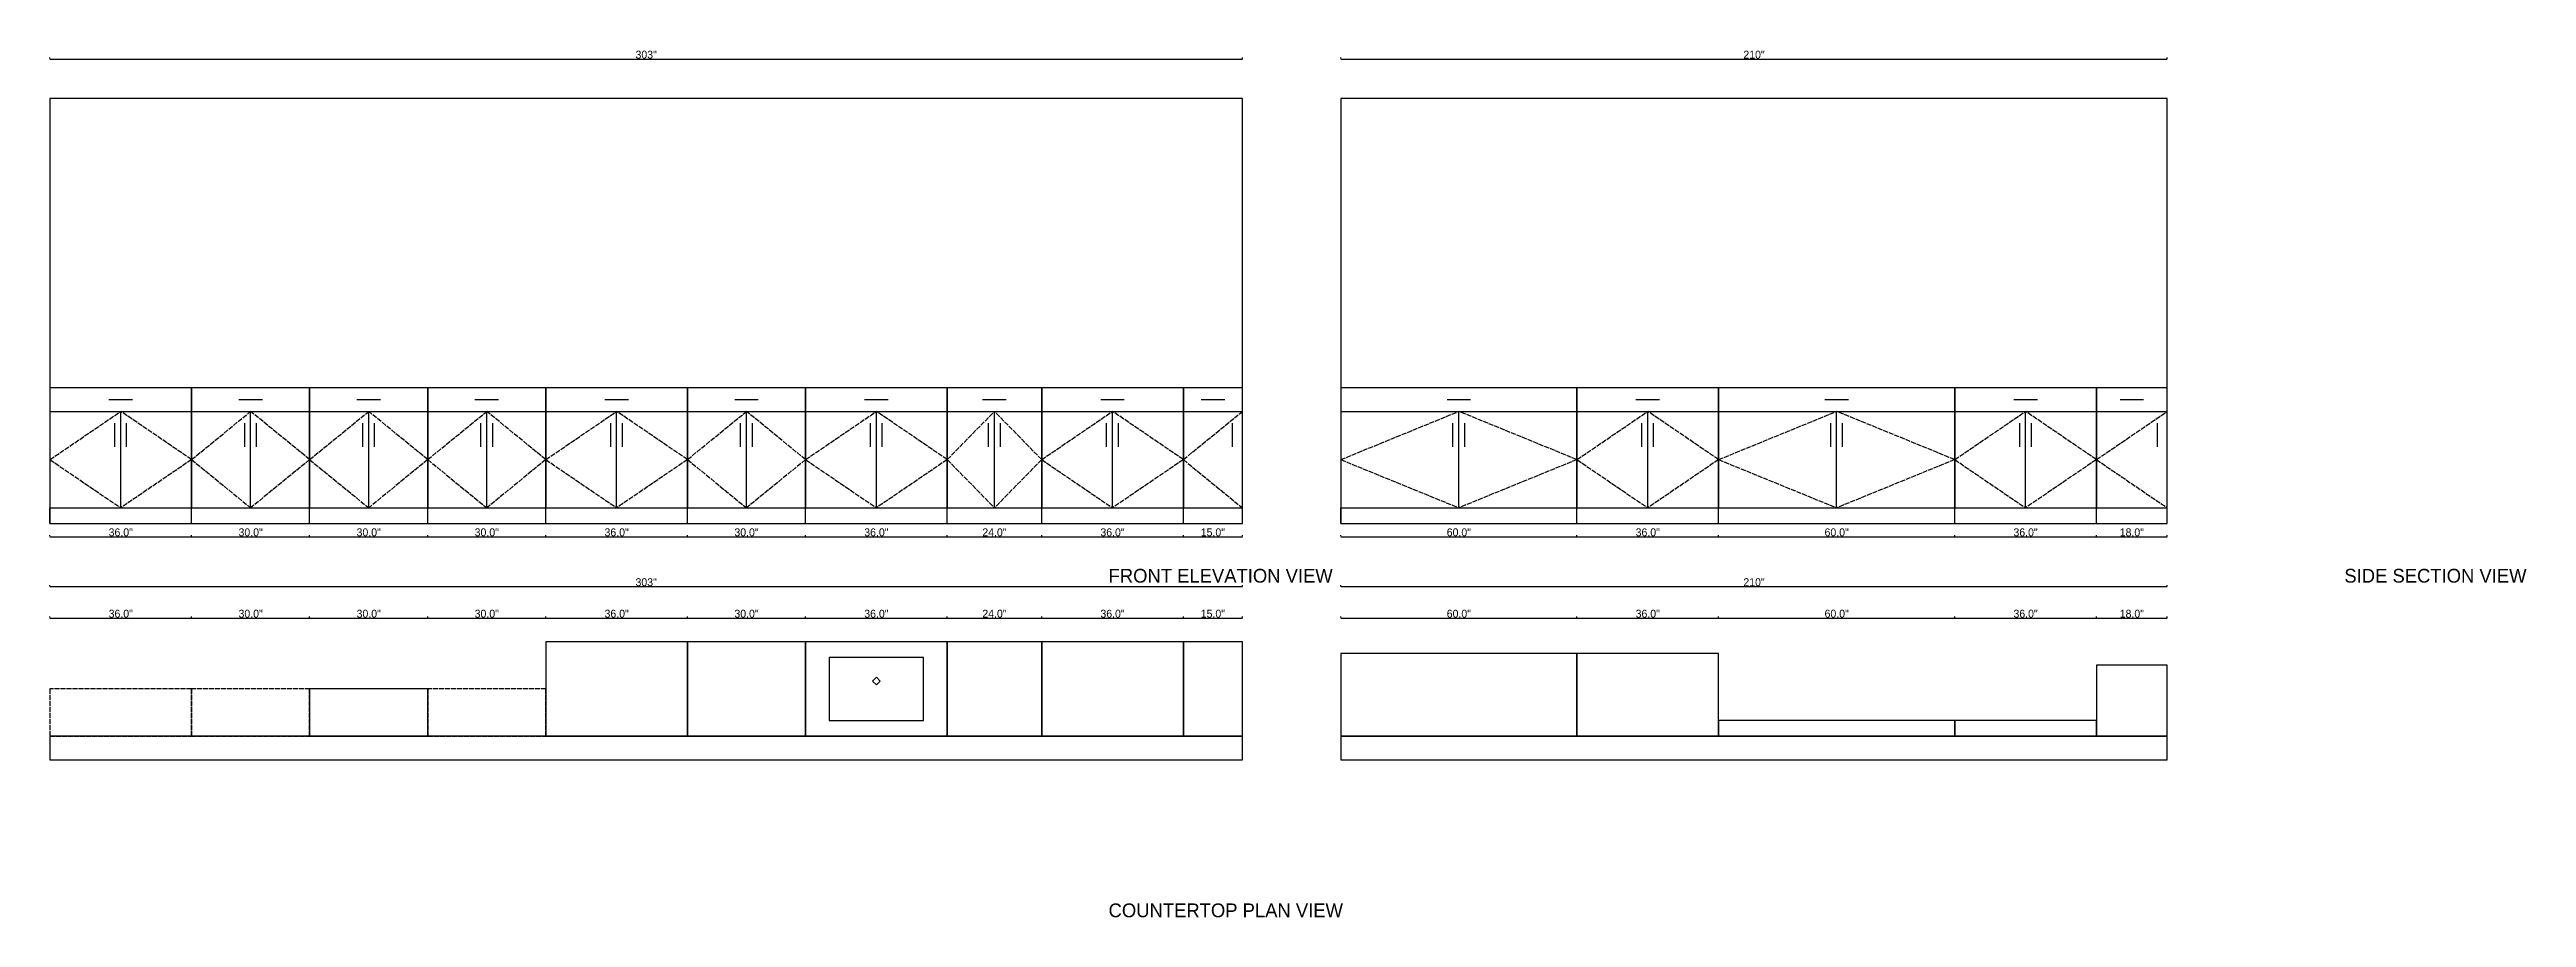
# Model space of a CAD drawing. Header units: metres. Extents: x 0 to 629, y -40 to 180.
import ezdxf

# ---------------------------------------------------------------- set-up
doc = ezdxf.new("R2010")
doc.units = ezdxf.units.M
doc.linetypes.add('DASHED', pattern=[1.524, 1.27, -0.254])
for name, color, linetype in [('APPLIANCES', 7, 'Continuous'), ('CABINETS_BASE', 4, 'Continuous'), ('CABINETS_UPPER', 2, 'Continuous'), ('DIMENSIONS', 8, 'Continuous'), ('HANDLES', 7, 'Continuous'), ('SWING', 8, 'Continuous'), ('TEXT', 7, 'Continuous'), ('WALLS', 7, 'Continuous')]:
    doc.layers.add(name, color=color, linetype=linetype)
doc.styles.add('OpenSansCondensed-Light', font='OpenSansCondensed-Light.ttf')
doc.dimstyles.new('EZDXF', dxfattribs={"dimtxt": 0.25, "dimasz": 0.175, "dimexe": 0.375, "dimexo": 0.125, "dimgap": 0.1, "dimtad": 1, "dimlfac": 100, "dimzin": 12, "dimdsep": 46, "dimtxsty": 'OpenSansCondensed-Light', "dimblk": 'ARCHTICK', "dimcen": 2.5, "dimazin": 3, "dimtfac": 0.5, "dimtmove": 2, "dimatfit": 3})

# ---------------------------------------------------------------- blocks, each defined once
blk = doc.blocks.new('_ARCHTICK')
at = {"color": 0, "linetype": 'BYBLOCK', "const_width": 0.15}
blk.add_lwpolyline([(-0.5, -0.5), (0.5, 0.5)], dxfattribs=at)

msp = doc.modelspace()

# ---------------------------------------------------------------- linework, layer by layer
at = {"layer": 'APPLIANCES', "linetype": 'CONTINUOUS'}
for p, q in [((222, 26), (198, 26)), ((198, 26), (198, 10)), ((222, 10), (222, 26)), ((209, 20), (210, 21)), ((210, 19), (209, 20)), ((210, 21), (211, 20)), ((211, 20), (210, 19)), ((198, 10), (222, 10))]:
    msp.add_line(p, q, dxfattribs=at)
at = {"layer": 'CABINETS_BASE', "linetype": 'CONTINUOUS'}
for p, q in [((36, 94.5), (0, 94.5)), ((0, 94.5), (0, 64)), ((36, 64), (36, 94.5)), ((66, 94.5), (36, 94.5)), ((36, 94.5), (36, 64)), ((66, 64), (66, 94.5)), ((96, 94.5), (66, 94.5)), ((66, 94.5), (66, 64)), ((96, 64), (96, 94.5)), ((126, 94.5), (96, 94.5)), ((96, 94.5), (96, 64)), ((126, 64), (126, 94.5)), ((162, 94.5), (126, 94.5)), ((126, 94.5), (126, 64)), ((162, 64), (162, 94.5)), ((192, 94.5), (162, 94.5)), ((162, 94.5), (162, 64)), ((192, 64), (192, 94.5)), ((228, 94.5), (192, 94.5)), ((192, 94.5), (192, 64)), ((228, 64), (228, 94.5)), ((252, 94.5), (228, 94.5)), ((228, 94.5), (228, 64)), ((252, 64), (252, 94.5)), ((288, 94.5), (252, 94.5)), ((252, 94.5), (252, 64)), ((288, 64), (288, 94.5)), ((303, 94.5), (288, 94.5)), ((288, 94.5), (288, 64)), ((303, 64), (303, 94.5)), ((388, 94.5), (328, 94.5)), ((328, 94.5), (328, 64)), ((388, 64), (388, 94.5)), ((424, 94.5), (388, 94.5)), ((388, 94.5), (388, 64)), ((424, 64), (424, 94.5)), ((484, 94.5), (424, 94.5)), ((424, 94.5), (424, 64)), ((484, 64), (484, 94.5)), ((520, 94.5), (484, 94.5)), ((484, 94.5), (484, 64)), ((520, 64), (520, 94.5)), ((538, 94.5), (520, 94.5)), ((520, 94.5), (520, 64)), ((538, 64), (538, 94.5)), ((0, 88.5), (36, 88.5)), ((18, 64), (18, 88.5)), ((36, 88.5), (66, 88.5)), ((51, 64), (51, 88.5)), ((66, 88.5), (96, 88.5)), ((81, 64), (81, 88.5)), ((96, 88.5), (126, 88.5)), ((111, 64), (111, 88.5)), ((126, 88.5), (162, 88.5)), ((144, 64), (144, 88.5)), ((162, 88.5), (192, 88.5)), ((177, 64), (177, 88.5)), ((192, 88.5), (228, 88.5)), ((210, 64), (210, 88.5)), ((228, 88.5), (252, 88.5)), ((240, 64), (240, 88.5)), ((252, 88.5), (288, 88.5)), ((270, 64), (270, 88.5)), ((288, 88.5), (303, 88.5)), ((328, 88.5), (388, 88.5)), ((358, 64), (358, 88.5)), ((388, 88.5), (424, 88.5)), ((406, 64), (406, 88.5)), ((424, 88.5), (484, 88.5)), ((454, 64), (454, 88.5)), ((484, 88.5), (520, 88.5)), ((502, 64), (502, 88.5)), ((520, 88.5), (538, 88.5)), ((0, 60), (0, 64)), ((0, 64), (36, 64)), ((36, 60), (36, 64)), ((36, 60), (36, 64)), ((36, 64), (66, 64)), ((66, 60), (66, 64)), ((66, 60), (66, 64)), ((66, 64), (96, 64)), ((96, 60), (96, 64)), ((96, 60), (96, 64)), ((96, 64), (126, 64)), ((126, 60), (126, 64)), ((126, 60), (126, 64)), ((126, 64), (162, 64)), ((162, 60), (162, 64)), ((162, 60), (162, 64)), ((162, 64), (192, 64)), ((192, 60), (192, 64)), ((192, 60), (192, 64)), ((192, 64), (228, 64)), ((228, 60), (228, 64)), ((228, 60), (228, 64)), ((228, 64), (252, 64)), ((252, 60), (252, 64)), ((252, 60), (252, 64)), ((252, 64), (288, 64)), ((288, 60), (288, 64)), ((288, 60), (288, 64)), ((288, 64), (303, 64)), ((303, 60), (303, 64)), ((328, 60), (328, 64)), ((328, 64), (388, 64)), ((388, 60), (388, 64)), ((388, 60), (388, 64)), ((388, 64), (424, 64)), ((424, 60), (424, 64)), ((424, 60), (424, 64)), ((424, 64), (484, 64)), ((484, 60), (484, 64)), ((484, 60), (484, 64)), ((484, 64), (520, 64)), ((520, 60), (520, 64)), ((520, 60), (520, 64)), ((520, 64), (538, 64)), ((538, 60), (538, 64)), ((162, 30), (126, 30)), ((126, 30), (126, 6)), ((162, 6), (162, 30)), ((192, 30), (162, 30)), ((162, 30), (162, 6)), ((192, 6), (192, 30)), ((228, 30), (192, 30)), ((192, 30), (192, 6)), ((228, 6), (228, 30)), ((252, 30), (228, 30)), ((228, 30), (228, 6)), ((252, 6), (252, 30)), ((288, 30), (252, 30)), ((252, 30), (252, 6)), ((288, 6), (288, 30)), ((303, 30), (288, 30)), ((288, 30), (288, 6)), ((303, 6), (303, 30)), ((388, 27), (328, 27)), ((328, 27), (328, 6)), ((388, 6), (388, 27)), ((424, 27), (388, 27)), ((388, 27), (388, 6)), ((424, 6), (424, 27)), ((538, 24), (520, 24)), ((520, 24), (520, 6)), ((538, 6), (538, 24)), ((96, 18), (66, 18)), ((66, 18), (66, 6)), ((96, 6), (96, 18)), ((484, 10), (424, 10)), ((424, 10), (424, 6)), ((484, 6), (484, 10)), ((520, 10), (484, 10)), ((484, 10), (484, 6)), ((520, 6), (520, 10)), ((66, 6), (96, 6)), ((126, 6), (162, 6)), ((162, 6), (192, 6)), ((192, 6), (228, 6)), ((228, 6), (252, 6)), ((252, 6), (288, 6)), ((288, 6), (303, 6)), ((328, 6), (388, 6)), ((388, 6), (424, 6)), ((424, 6), (484, 6)), ((484, 6), (520, 6)), ((520, 6), (538, 6))]:
    msp.add_line(p, q, dxfattribs=at)
at = {"layer": 'CABINETS_UPPER', "linetype": 'DASHED'}
for p, q in [((36, 18), (0, 18)), ((0, 18), (0, 6)), ((36, 6), (36, 18)), ((66, 18), (36, 18)), ((36, 18), (36, 6)), ((66, 6), (66, 18)), ((126, 18), (96, 18)), ((96, 18), (96, 6)), ((126, 6), (126, 18)), ((0, 6), (36, 6)), ((36, 6), (66, 6)), ((96, 6), (126, 6))]:
    msp.add_line(p, q, dxfattribs=at)
at = {"layer": 'HANDLES', "linetype": 'CONTINUOUS'}
for p, q in [((15, 91.5), (21, 91.5)), ((48, 91.5), (54, 91.5)), ((78, 91.5), (84, 91.5)), ((108, 91.5), (114, 91.5)), ((141, 91.5), (147, 91.5)), ((174, 91.5), (180, 91.5)), ((207, 91.5), (213, 91.5)), ((237, 91.5), (243, 91.5)), ((267, 91.5), (273, 91.5)), ((292.5, 91.5), (298.5, 91.5)), ((355, 91.5), (361, 91.5)), ((403, 91.5), (409, 91.5)), ((451, 91.5), (457, 91.5)), ((499, 91.5), (505, 91.5)), ((526, 91.5), (532, 91.5)), ((16.5, 79.5), (16.5, 85.5)), ((19.5, 79.5), (19.5, 85.5)), ((49.5, 79.5), (49.5, 85.5)), ((52.5, 79.5), (52.5, 85.5)), ((79.5, 79.5), (79.5, 85.5)), ((82.5, 79.5), (82.5, 85.5)), ((109.5, 79.5), (109.5, 85.5)), ((112.5, 79.5), (112.5, 85.5)), ((142.5, 79.5), (142.5, 85.5)), ((145.5, 79.5), (145.5, 85.5)), ((175.5, 79.5), (175.5, 85.5)), ((178.5, 79.5), (178.5, 85.5)), ((208.5, 79.5), (208.5, 85.5)), ((211.5, 79.5), (211.5, 85.5)), ((238.5, 79.5), (238.5, 85.5)), ((241.5, 79.5), (241.5, 85.5)), ((268.5, 79.5), (268.5, 85.5)), ((271.5, 79.5), (271.5, 85.5)), ((300.5, 79.5), (300.5, 85.5)), ((356.5, 79.5), (356.5, 85.5)), ((359.5, 79.5), (359.5, 85.5)), ((404.5, 79.5), (404.5, 85.5)), ((407.5, 79.5), (407.5, 85.5)), ((452.5, 79.5), (452.5, 85.5)), ((455.5, 79.5), (455.5, 85.5)), ((500.5, 79.5), (500.5, 85.5)), ((503.5, 79.5), (503.5, 85.5)), ((535.5, 79.5), (535.5, 85.5))]:
    msp.add_line(p, q, dxfattribs=at)
at = {"layer": 'SWING', "linetype": 'DASHED'}
for p, q in [((0, 76.25), (18, 88.5)), ((36, 76.25), (18, 88.5)), ((36, 76.25), (51, 88.5)), ((66, 76.25), (51, 88.5)), ((66, 76.25), (81, 88.5)), ((96, 76.25), (81, 88.5)), ((96, 76.25), (111, 88.5)), ((126, 76.25), (111, 88.5)), ((126, 76.25), (144, 88.5)), ((162, 76.25), (144, 88.5)), ((162, 76.25), (177, 88.5)), ((192, 76.25), (177, 88.5)), ((192, 76.25), (210, 88.5)), ((228, 76.25), (210, 88.5)), ((228, 76.25), (240, 88.5)), ((252, 76.25), (240, 88.5)), ((252, 76.25), (270, 88.5)), ((288, 76.25), (270, 88.5)), ((288, 76.25), (303, 88.5)), ((328, 76.25), (358, 88.5)), ((388, 76.25), (358, 88.5)), ((388, 76.25), (406, 88.5)), ((424, 76.25), (406, 88.5)), ((424, 76.25), (454, 88.5)), ((484, 76.25), (454, 88.5)), ((484, 76.25), (502, 88.5)), ((520, 76.25), (502, 88.5)), ((520, 76.25), (538, 88.5)), ((0, 76.25), (18, 64)), ((36, 76.25), (18, 64)), ((36, 76.25), (51, 64)), ((66, 76.25), (51, 64)), ((66, 76.25), (81, 64)), ((96, 76.25), (81, 64)), ((96, 76.25), (111, 64)), ((126, 76.25), (111, 64)), ((126, 76.25), (144, 64)), ((162, 76.25), (144, 64)), ((162, 76.25), (177, 64)), ((192, 76.25), (177, 64)), ((192, 76.25), (210, 64)), ((228, 76.25), (210, 64)), ((228, 76.25), (240, 64)), ((252, 76.25), (240, 64)), ((252, 76.25), (270, 64)), ((288, 76.25), (270, 64)), ((288, 76.25), (303, 64)), ((328, 76.25), (358, 64)), ((388, 76.25), (358, 64)), ((388, 76.25), (406, 64)), ((424, 76.25), (406, 64)), ((424, 76.25), (454, 64)), ((484, 76.25), (454, 64)), ((484, 76.25), (502, 64)), ((520, 76.25), (502, 64)), ((520, 76.25), (538, 64))]:
    msp.add_line(p, q, dxfattribs=at)
at = {"layer": 'WALLS', "linetype": 'CONTINUOUS'}
for p, q in [((303, 168), (0, 168)), ((0, 168), (0, 60)), ((303, 60), (303, 168)), ((538, 168), (328, 168)), ((328, 168), (328, 60)), ((538, 60), (538, 168)), ((0, 60), (303, 60)), ((328, 60), (538, 60)), ((303, 6), (0, 6)), ((0, 6), (0, 0)), ((0, 0), (303, 0)), ((303, 0), (303, 6)), ((538, 6), (328, 6)), ((328, 6), (328, 0)), ((328, 0), (538, 0)), ((538, 0), (538, 6))]:
    msp.add_line(p, q, dxfattribs=at)

# ---------------------------------------------------------------- texts
at = {"layer": 'TEXT'}
for s, p in [('FRONT ELEVATION VIEW', (269, 45)), ('SIDE SECTION VIEW', (583, 45)), ('COUNTERTOP PLAN VIEW', (269, -40))]:
    msp.add_text(s, height=3.5, dxfattribs=at).set_placement(p)

# ---------------------------------------------------------------- dimensions: what is measured, and where the dimension line sits
at = {"layer": 'DIMENSIONS'}
for base, p1, p2, text in [((0, 178), (0, 178), (303, 178), '303"'), ((328, 178), (328, 178), (538, 178), '210"'), ((0, 56.66667), (0, 56.66667), (36, 56.66667), '36.0"'), ((36, 56.66667), (36, 56.66667), (66, 56.66667), '30.0"'), ((66, 56.66667), (66, 56.66667), (96, 56.66667), '30.0"'), ((96, 56.66667), (96, 56.66667), (126, 56.66667), '30.0"'), ((126, 56.66667), (126, 56.66667), (162, 56.66667), '36.0"'), ((162, 56.66667), (162, 56.66667), (192, 56.66667), '30.0"'), ((192, 56.66667), (192, 56.66667), (228, 56.66667), '36.0"'), ((228, 56.66667), (228, 56.66667), (252, 56.66667), '24.0"'), ((252, 56.66667), (252, 56.66667), (288, 56.66667), '36.0"'), ((288, 56.66667), (288, 56.66667), (303, 56.66667), '15.0"'), ((328, 56.66667), (328, 56.66667), (388, 56.66667), '60.0"'), ((388, 56.66667), (388, 56.66667), (424, 56.66667), '36.0"'), ((424, 56.66667), (424, 56.66667), (484, 56.66667), '60.0"'), ((484, 56.66667), (484, 56.66667), (520, 56.66667), '36.0"'), ((520, 56.66667), (520, 56.66667), (538, 56.66667), '18.0"'), ((0, 44), (0, 44), (303, 44), '303"'), ((328, 44), (328, 44), (538, 44), '210"'), ((0, 36), (0, 36), (36, 36), '36.0"'), ((36, 36), (36, 36), (66, 36), '30.0"'), ((66, 36), (66, 36), (96, 36), '30.0"'), ((96, 36), (96, 36), (126, 36), '30.0"'), ((126, 36), (126, 36), (162, 36), '36.0"'), ((162, 36), (162, 36), (192, 36), '30.0"'), ((192, 36), (192, 36), (228, 36), '36.0"'), ((228, 36), (228, 36), (252, 36), '24.0"'), ((252, 36), (252, 36), (288, 36), '36.0"'), ((288, 36), (288, 36), (303, 36), '15.0"'), ((328, 36), (328, 36), (388, 36), '60.0"'), ((388, 36), (388, 36), (424, 36), '36.0"'), ((424, 36), (424, 36), (484, 36), '60.0"'), ((484, 36), (484, 36), (520, 36), '36.0"'), ((520, 36), (520, 36), (538, 36), '18.0"')]:
    msp.add_linear_dim(base=base, p1=p1, p2=p2, text=text, dimstyle='EZDXF', override={"dimtxt": 2, "dimtxsty": 'Standard'}, dxfattribs=at).render()

doc.saveas('drawing.dxf')
